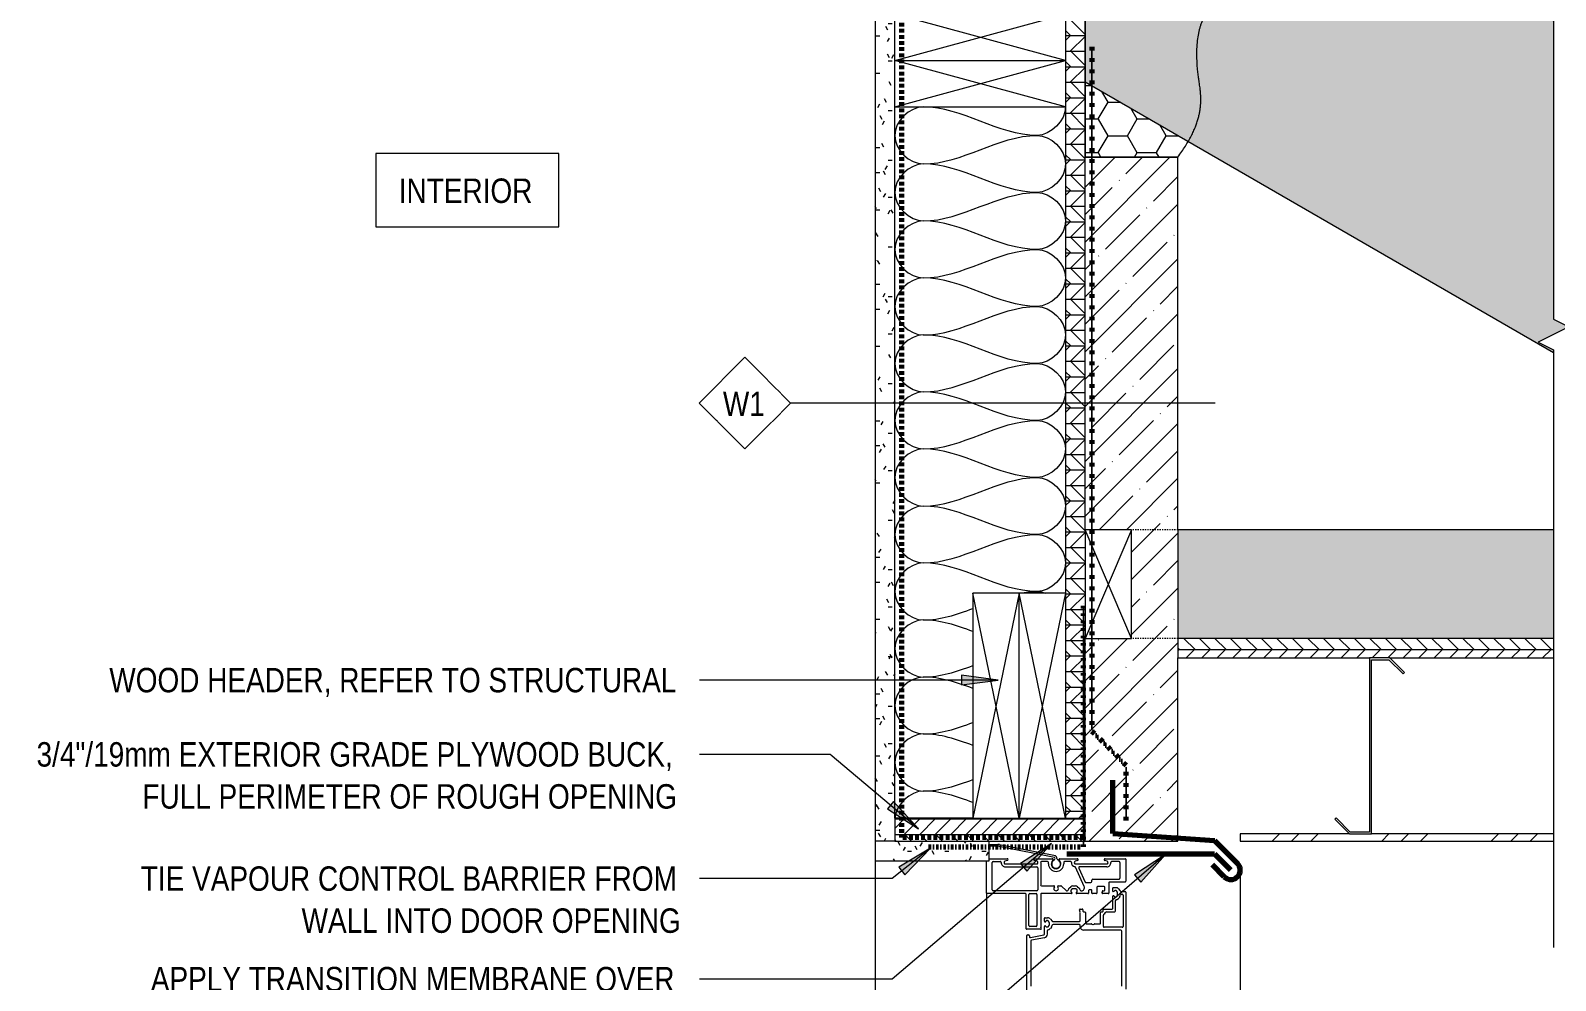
# Model space of a CAD drawing. Header units: millimetres. Extents: x 1380 to 25258, y -161 to 9352.
# Drawn here: x 8564 to 9813, y 1673 to 2451 of the extents above; entities that cross this region are included whole.
import ezdxf

# ---------------------------------------------------------------- set-up
doc = ezdxf.new("R2010")
doc.units = ezdxf.units.MM
for name, pattern in [('CMHC_Dash - Small', [2, 1, -1]), ('CMHC_Membrane001', [9, 3, -2, 0, -2, 0, -2]), ('CMHC_Membrane004', [6, 2, -2, 0, -2]), ('CMHC_Membrane006', [5, 3, -2])]:
    doc.linetypes.add(name, pattern=pattern)
for name, color, linetype, lineweight in [('A-ANNO-NOTE', 7, 'Continuous', 9), ('A-DETL-GENF', 7, 'Continuous', 18), ('G-ANNO-TEXT', 7, 'Continuous', 9)]:
    doc.layers.add(name, color=color, linetype=linetype, lineweight=lineweight)
doc.layers.add('A-DETL', color=9, linetype='Continuous', lineweight=18, true_color=0x808080)
doc.styles.add('Arial Narrow_1', font='ARIALN.TTF', dxfattribs={"height": 2})
doc.styles.add('Arial Narrow_2', font='ARIALN.TTF', dxfattribs={"height": 20})

# ---------------------------------------------------------------- blocks, each defined once
blk = doc.blocks.new('CMHC-07_Insulation_ Semi-Rigid-Section - 76mm-9386499-SECTION - TYP ENTRY')
at = {"layer": 'A-DETL-GENF', "true_color": 0x808080}
h = blk.add_hatch(dxfattribs=at)
h.set_pattern_fill('FP_18', color=8, style=0, pattern_type=2)
h.set_pattern_definition([(135, (2347.2, -2695.906), (-22.45064, -22.45064), []), (135, (2347.2, -2673.455), (-22.45064, -22.45064), [39.687, -7.937, 0.33528, -7.602])])
h.paths.add_polyline_path([(560, 0), (560, 76), (0, 76), (0, 0), (305, 0), (305, 38), (394, 38), (394, 0), (541, 0)])
at = {"layer": 'A-DETL-GENF'}
for p, q in [((305, 76), (0, 76)), ((0, 76), (0, 0)), ((560, 76), (410, 76)), ((560, 0), (560, 76))]:
    blk.add_line(p, q, dxfattribs=at)
blk = doc.blocks.new('CMHC-08_DoorBarrierFree-Section - CMHC-08_DoorBarrierFree-Section-9389305-SECTION - TYP ENTRY')
at = {"layer": 'A-DETL-GENF'}
for p, q in [((-76.1, 988.3), (-69, 988.3)), ((-67.7, 988.2), (-22, 979.1)), ((-78.5, 948.5), (-78.5, 974.9)), ((-68.5, 986.8), (-76.1, 986.8)), ((-76.1, 976.6), (-61.5, 976.6)), ((-22.7, 977.7), (-68.1, 986.7)), ((-61.3, 975.1), (-63.3, 974.5)), ((-37, 974.5), (-39.1, 975.1)), ((-38.8, 976.6), (-24.6, 976.6)), ((-18.2, 976.6), (-4, 976.6)), ((-3.7, 975.1), (-5.8, 974.5)), ((20.5, 974.5), (18.5, 975.1)), ((18.8, 976.6), (35.2, 976.6)), ((35.8, 976.1), (35.8, 958.1)), ((-73.8, 951.1), (-73.8, 973.5)), ((-73, 974.3), (-67.1, 974.3)), ((-62.9, 972.3), (-50.2, 972.3)), ((-62.9, 970), (-50.2, 970)), ((-50.2, 972.3), (-37.4, 972.3)), ((-50.2, 970), (-37.1, 970)), ((-36.3, 969.2), (-36.3, 951.1)), ((-34, 973.5), (-34, 965.7)), ((-34, 965.7), (-34, 955.1)), ((-28.4, 974.3), (-33.3, 974.3)), ((-27.7, 972.4), (-27.7, 973.5)), ((-15.1, 973.5), (-15.1, 972.4)), ((-9.5, 974.3), (-14.4, 974.3)), ((1.6, 953.9), (-5.5, 969.6)), ((-5.3, 972.3), (20.1, 972.3)), ((-2.7, 968.9), (2.5, 957.5)), ((7.4, 970), (-2, 970)), ((20.1, 970), (7.4, 970)), ((30.2, 974.3), (24.3, 974.3)), ((31, 960.6), (31, 973.5)), ((-37.1, 950.3), (-73, 950.3)), ((-33.3, 954.4), (-23.2, 954.4)), ((-19.6, 954.4), (-17.4, 954.4)), ((-16.9, 954.1), (-13.2, 950.5)), ((-12.7, 950.3), (-12.3, 950.3)), ((-10.5, 952.8), (-9.4, 953.7)), ((-9.2, 950.6), (-9.2, 949.7)), ((-7.9, 951.9), (-9, 951)), ((-7.6, 954.3), (-5.6, 954.3)), ((-5.6, 952), (-7.6, 952)), ((-4.2, 951), (-5.3, 951.9)), ((-4, 949.7), (-4, 950.6)), ((-3.9, 953.7), (-2.8, 952.8)), ((-1, 950.3), (-0.7, 950.3)), ((3.2, 957.1), (7.2, 957.1)), ((5.2, 950.6), (5.2, 948.5)), ((7.5, 951.1), (5.7, 951.1)), ((8, 957.8), (8, 959.1)), ((8, 948.5), (8, 950.6)), ((8.7, 959.8), (30.2, 959.8)), ((12.1, 953.3), (12.1, 948.5)), ((18.1, 953.8), (12.6, 953.8)), ((16.4, 949.8), (16.4, 948.5)), ((16.9, 950.3), (18.1, 950.3)), ((18.6, 950.8), (18.6, 953.3)), ((21.9, 957), (21.9, 948.5)), ((35.2, 957.5), (22.4, 957.5)), ((25, 950.1), (25, 952.4)), ((25.5, 952.9), (28.6, 952.9)), ((26.2, 950.1), (26.2, 949.9)), ((27.6, 950.5), (26.7, 950.5)), ((28.9, 949.2), (28, 950.3)), ((29, 952.7), (29.8, 951.8)), ((29.8, 951.8), (30.7, 950.7)), ((30.7, 950.7), (31.3, 949.9)), ((31.7, 949.7), (35.3, 949.7)), ((-46.5, 948), (-78, 948)), ((-46, 919.3), (-46, 947.5)), ((-43.7, 921.9), (-43.7, 947.3)), ((-42.9, 948), (-37.8, 948)), ((-37.1, 947.3), (-37.1, 921.9)), ((-34, 947.5), (-34, 920.4)), ((-8.8, 948), (-33.5, 948)), ((-8.9, 949.2), (-8.7, 949.1)), ((-4.6, 949.1), (-4.4, 949.2)), ((4.7, 948), (-4.5, 948)), ((11.6, 948), (8.5, 948)), ((16.4, 948.5), (16.4, 949.2)), ((21.4, 948), (16.9, 948)), ((25, 935.8), (25, 945.8)), ((26.2, 945.9), (26.2, 945.7)), ((26.7, 945.3), (27.6, 945.3)), ((27.3, 933.8), (27.3, 942.3)), ((28, 945.5), (28.9, 946.6)), ((29, 946.9), (29, 948.9)), ((30.7, 945.2), (29.8, 944.1)), ((29.8, 944.1), (30.7, 945.2)), ((32.1, 947.5), (32.7, 947.5)), ((33.5, 946.7), (33.5, 921.2)), ((35.8, 949.2), (35.8, 869.8)), ((-30.9, 925.4), (-30.9, 927.8)), ((-30.4, 928.3), (-28.3, 928.3)), ((-29.7, 925.5), (-29.7, 925.3)), ((-28.3, 925.9), (-29.2, 925.9)), ((-27, 924.6), (-27.9, 925.7)), ((-26, 927.2), (-24.5, 925.4)), ((-23.9, 925.1), (-2.3, 925.1)), ((-1.6, 932.7), (-2.1, 934.7)), ((-1.6, 935.3), (0.1, 935.3)), ((-1.6, 925.9), (-1.6, 932.5)), ((0.6, 934.8), (0.6, 933.6)), ((1.1, 933.1), (2.2, 933.1)), ((2.7, 932.6), (2.7, 923.8)), ((15.1, 923.8), (15.1, 932.6)), ((15.6, 933.1), (16.6, 933.1)), ((17.1, 933.6), (17.1, 934.8)), ((17.4, 921.2), (17.4, 930.4)), ((17.6, 935.3), (24.5, 935.3)), ((19.9, 933), (26.6, 933)), ((-34.2, 918.8), (-45.5, 918.8)), ((-45.4, 831.4), (-45.4, 913.7)), ((-44.9, 914.2), (-43.9, 914.2)), ((-43.2, 913.4), (-43.2, 912.8)), ((-37.8, 921.1), (-42.9, 921.1)), ((-42.3, 912.1), (-31.5, 914.2)), ((-31, 911.9), (-41.5, 909.9)), ((-30.9, 914.9), (-30.9, 921.1)), ((-29.7, 921.2), (-29.7, 921)), ((-29.2, 920.7), (-28.3, 920.7)), ((-28.6, 917.6), (-28.6, 914.9)), ((-27.9, 920.8), (-27, 922)), ((-26.9, 922.3), (-26.9, 924.2)), ((-25.2, 920.5), (-26.1, 919.4)), ((-2.3, 922.8), (-23.8, 922.8)), ((-1.6, 921), (-1.6, 922)), ((31.7, 918.2), (1.2, 918.2)), ((3.2, 923.3), (7.6, 923.3)), ((7.9, 923.1), (8.6, 922.6)), ((9.2, 922.6), (9.9, 923.1)), ((10.2, 923.3), (14.6, 923.3)), ((32.7, 920.5), (18.1, 920.5)), ((32.5, 872.3), (32.5, 917.4)), ((-42.1, 909.1), (-42.1, 872.3))]:
    blk.add_line(p, q, dxfattribs=at)
at = {"layer": 'A-DETL-GENF', "color": 8, "true_color": 0x808080}
blk.add_line((-78.5, 948), (-78.5, 600), dxfattribs=at)
at = {"layer": 'A-DETL-GENF'}
for centre, radius, start, end in [((-69.2, 980.8), 7.48, 78.4866, 88.3522), ((-68.5, 984.4), 2.39, 79.1714, 90.4222), ((-62.9, 973.4), 1.14, 110.5017, 270.1221), ((-61.5, 975.8), 0.788, 290.7476, 90.1238), ((-38.8, 975.8), 0.788, 89.8762, 249.2524), ((-37.4, 973.4), 1.14, 269.8779, 69.4983), ((-21.4, 972.4), 3.98, 132.8306, 47.1694), ((-21.4, 972.3), 3.59, 111.8725, 68.1432), ((-24.6, 975.8), 0.762, 312.8306, 90), ((-23.2, 976.8), 1.02, 0.0079, 63.0691), ((-23.4, 976.7), 1.27, 303.1581, 0.0079), ((-23.2, 976.8), 2.54, 0.0079, 63.0691), ((-19.4, 976.7), 1.27, 180.0079, 236.8577), ((-18.2, 975.8), 0.762, 90, 227.1694), ((-5.4, 973.4), 1.14, 110.5017, 270.1221), ((-4, 975.8), 0.788, 290.7476, 90.1238), ((18.8, 975.8), 0.788, 89.8762, 249.2524), ((20.1, 973.4), 1.14, 269.8779, 69.4983), ((35.2, 976.1), 0.508, 0, 90), ((-73, 973.5), 0.762, 90, 180), ((-67.1, 973.5), 0.762, 358.2573, 90), ((-62.9, 973.4), 3.43, 178.2573, 270.0705), ((-37.1, 969.2), 0.762, 0, 90), ((-33.3, 973.5), 0.762, 90, 180), ((-28.4, 973.5), 0.762, 0, 90), ((-21.4, 972.4), 6.26, 180, 360), ((-14.4, 973.5), 0.762, 90, 180), ((-9.5, 973.5), 0.762, 358.2573, 90), ((-5.4, 973.4), 3.43, 178.2573, 257.8036), ((-6.2, 969.3), 0.762, 24.4276, 77.8036), ((-2, 969.2), 0.762, 90, 204.4276), ((20.1, 973.4), 3.43, 269.9295, 1.7427), ((24.3, 973.5), 0.762, 90, 181.7427), ((30.2, 973.5), 0.762, 0, 90), ((-73, 951.1), 0.762, 180, 270), ((-37.1, 951.1), 0.762, 270, 0), ((-33.3, 955.1), 0.762, 180, 270), ((-21.4, 952.2), 1.9, 136.8264, 43.1736), ((-23.2, 953.9), 0.508, 316.8264, 90), ((-19.6, 953.9), 0.508, 90, 223.1736), ((-17.4, 953.6), 0.762, 45, 90), ((-12.7, 951.1), 0.762, 225, 270), ((-12.3, 951.1), 0.762, 270, 352.5268), ((-8.7, 950.6), 2.79, 129.3564, 172.5268), ((-7.6, 951.5), 2.79, 90, 129.3564), ((-8.7, 950.6), 0.508, 129.3564, 180), ((-8.7, 949.7), 0.508, 180, 254.7334), ((-7.6, 951.5), 0.508, 90, 129.3564), ((-5.6, 951.5), 2.79, 50.6436, 90), ((-5.6, 951.5), 0.508, 50.6436, 90), ((-4.5, 949.7), 0.508, 285.2666, 0), ((-4.5, 950.6), 0.508, 360, 50.6436), ((-4.5, 950.6), 2.79, 7.4732, 50.6436), ((-1, 951.1), 0.762, 187.4732, 270), ((-0.7, 952.8), 2.54, 270, 24.4276), ((3.2, 957.8), 0.762, 204.4276, 270), ((5.7, 950.6), 0.508, 90, 180), ((7.2, 957.8), 0.762, 270, 0), ((7.5, 950.6), 0.508, 360, 90), ((8.7, 959.1), 0.762, 90, 180), ((12.6, 953.3), 0.508, 90, 180), ((16.9, 949.8), 0.508, 90, 180), ((18.1, 953.3), 0.508, 0, 90), ((18.1, 950.8), 0.508, 270, 0), ((22.4, 957), 0.508, 90, 180), ((25.5, 952.4), 0.508, 90, 180), ((25.5, 950.1), 0.508, 180, 270), ((25.7, 950.1), 0.508, 270, 344.7338), ((26.7, 950), 0.508, 90, 164.7338), ((27.6, 950), 0.508, 39.3361, 90), ((28.6, 952.4), 0.508, 39.3361, 90), ((30.2, 960.6), 0.762, 270, 0), ((31.7, 950.3), 0.508, 219.3361, 270), ((35.2, 958.1), 0.508, 270, 0), ((35.3, 949.2), 0.508, 0.2612, 90), ((-78, 948.5), 0.508, 180, 270), ((-46.5, 947.5), 0.508, 0, 90), ((-42.9, 947.3), 0.762, 90, 180), ((-37.8, 947.3), 0.762, 0, 90), ((-33.5, 947.5), 0.508, 90, 180), ((-8.8, 948.5), 0.508, 270, 360), ((-8.8, 948.7), 0.508, 0, 74.7334), ((-4.5, 948.7), 0.508, 105.2666, 180), ((-4.5, 948.5), 0.508, 180, 270), ((4.7, 948.5), 0.508, 270, 0), ((8.5, 948.5), 0.508, 180, 270), ((11.6, 948.5), 0.508, 270, 0), ((16.9, 948.5), 0.508, 180, 270), ((21.4, 948.5), 0.508, 270, 0), ((25.5, 945.8), 0.508, 90, 180), ((25.7, 945.8), 0.508, 15.2662, 90), ((26.7, 945.8), 0.508, 195.2662, 270), ((28.1, 942.3), 0.762, 97.4642, 180), ((27.6, 945.8), 0.508, 270, 320.6639), ((27.6, 945.8), 2.79, 277.4642, 320.6639), ((28.5, 948.9), 0.508, 0, 39.3361), ((28.5, 946.9), 0.508, 320.6639, 0), ((28.5, 946.9), 2.79, 320.6639, 356.2154), ((32.1, 946.7), 0.762, 90, 176.2154), ((32.7, 946.7), 0.762, 0, 90), ((-30.4, 927.8), 0.508, 90, 180), ((-30.4, 925.4), 0.508, 180, 270), ((-30.2, 925.4), 0.508, 270, 344.7338), ((-29.2, 925.4), 0.508, 90, 164.7338), ((-28.3, 925.4), 2.91, 39.3361, 90), ((-28.3, 925.4), 0.508, 39.3361, 90), ((-27.4, 924.2), 0.508, 0, 39.3361), ((-23.9, 925.9), 0.762, 219.3361, 270), ((-2.3, 925.9), 0.762, 270, 0), ((-1.6, 934.8), 0.508, 90, 193.6429), ((-2.3, 932.5), 0.762, 360, 13.6429), ((0.1, 934.8), 0.508, 0, 90), ((1.1, 933.6), 0.508, 180, 270), ((2.2, 932.6), 0.508, 0, 90), ((15.6, 932.6), 0.508, 90, 180), ((16.6, 933.6), 0.508, 270, 0), ((17.6, 934.8), 0.508, 90, 180), ((18.1, 930.4), 0.762, 115.0552, 180), ((16.6, 933.6), 2.79, 295.0552, 337.7768), ((19.9, 932.3), 0.762, 90, 157.7768), ((24.5, 935.8), 0.508, 270, 0), ((26.6, 933.8), 0.762, 270, 0), ((-45.5, 919.3), 0.508, 180, 270), ((-44.9, 913.7), 0.508, 90, 180), ((-43.9, 913.4), 0.762, 0, 90), ((-42.9, 921.9), 0.762, 180, 270), ((-42.4, 912.8), 0.762, 180, 280.9782), ((-37.8, 921.9), 0.762, 270, 0), ((-34.2, 919.6), 0.787, 270, 78.8401), ((-31.6, 914.9), 0.762, 280.9782, 0), ((-31.6, 914.9), 3.05, 280.9782, 0.132), ((-30.4, 921.1), 0.508, 90, 180.4867), ((-30.2, 921.1), 0.508, 15.2662, 90), ((-29.2, 921.2), 0.508, 195.2662, 270), ((-27.8, 917.6), 0.762, 97.4644, 180), ((-28.3, 921.2), 0.508, 270, 320.6639), ((-28.3, 921.2), 2.79, 277.4644, 320.6639), ((-27.4, 922.3), 0.508, 320.6639, 0), ((-27.4, 922.3), 2.79, 320.6639, 356.2154), ((-23.8, 922), 0.762, 90, 176.2154), ((-2.3, 922), 0.762, 360, 90), ((1.2, 921), 2.79, 180, 270), ((3.2, 923.8), 0.508, 180, 270), ((7.6, 922.8), 0.508, 49.9989, 90), ((8.9, 923), 0.508, 229.9989, 310.0011), ((10.2, 922.8), 0.508, 90, 130.0011), ((14.6, 923.8), 0.508, 270, 0), ((18.1, 921.2), 0.762, 180, 270), ((31.7, 917.4), 0.762, 0, 90), ((32.7, 921.2), 0.762, 270, 0), ((-41.4, 909.1), 0.762, 100.9782, 180)]:
    blk.add_arc(centre, radius, start, end, dxfattribs=at)
blk = doc.blocks.new('CMHC-06_Wood Stud-Section - 38x140mm-V6-SECTION - TYP ENTRY')
at = {"layer": 'A-DETL-GENF'}
for p, q in [((38, 140), (0, 0)), ((38, 0), (0, 140)), ((38, 0), (38, 140))]:
    blk.add_line(p, q, dxfattribs=at)
blk = doc.blocks.new('CMHC-06_Wood Stud-Section - 38x140mm-V7-SECTION - TYP ENTRY')
at = {"layer": 'A-DETL-GENF'}
for p, q in [((38, 140), (0, 0)), ((38, 0), (0, 140)), ((38, 0), (38, 140)), ((0, 102), (0, 0))]:
    blk.add_line(p, q, dxfattribs=at)
blk = doc.blocks.new('CMHC-09_Gypsum Wallboard-Section - 16mm-9388645-SECTION - TYP ENTRY')
at = {"layer": 'A-DETL-GENF', "true_color": 0x808080}
h = blk.add_hatch(dxfattribs=at)
h.set_pattern_fill('FP_26', color=8, style=0, pattern_type=2)
h.set_pattern_definition([(270, (-1780.199, 2539.906), (10.16, -40.64), [3.353, -27.127, 3.353, -27.127, -162.56]), (270, (-1780.199, 2539.906), (10.16, -40.64), [-60.96, 3.353, -57.607, 3.353, -27.127, -71.12]), (270, (-1780.199, 2539.906), (10.16, -40.64), [-152.4, 3.353, -16.967, 3.353, -47.447]), (30, (-1775.119, 2524.666), (30.115272, 29.118818), [3.353, -27.127, 3.353, -27.127, -162.56]), (30, (-1775.119, 2524.666), (30.115272, 29.118818), [-60.96, 3.353, -57.607, 3.353, -27.127, -71.12]), (30, (-1775.119, 2524.666), (30.115272, 29.118818), [-152.4, 3.353, -16.967, 3.353, -47.447]), (150, (-1754.799, 2519.586), (-40.275272, 11.521182), [3.353, -27.127, 3.353, -27.127, -162.56]), (150, (-1754.799, 2519.586), (-40.275272, 11.521182), [-60.96, 3.353, -57.607, 3.353, -27.127, -71.12]), (150, (-1754.799, 2519.586), (-40.275272, 11.521182), [-152.4, 3.353, -16.967, 3.353, -47.447])])
h.paths.add_polyline_path([(7, 0), (718.8, 0), (704.9, 8), (709.5, 16), (7, 16)])
at = {"layer": 'A-DETL-GENF'}
for p, q in [((709.5, 16), (7, 16)), ((26, 0), (718.8, 0))]:
    blk.add_line(p, q, dxfattribs=at)
blk = doc.blocks.new('CMHC-09_Gypsum Wallboard-Section - 16mm-8229243-SECTION - TYP ENTRY')
at = {"layer": 'A-DETL-GENF', "true_color": 0x808080}
h = blk.add_hatch(dxfattribs=at)
h.set_pattern_fill('FP_27', color=8, style=0, pattern_type=2)
h.set_pattern_definition([(0, (-2523.906, -1787.199), (40.64, 10.16), [3.353, -27.127, 3.353, -27.127, -162.56]), (0, (-2523.906, -1787.199), (40.64, 10.16), [-60.96, 3.353, -57.607, 3.353, -27.127, -71.12]), (0, (-2523.906, -1787.199), (40.64, 10.16), [-152.4, 3.353, -16.967, 3.353, -47.447]), (120, (-2508.666, -1782.119), (-29.118818, 30.115272), [3.353, -27.127, 3.353, -27.127, -162.56]), (120, (-2508.666, -1782.119), (-29.118818, 30.115272), [-60.96, 3.353, -57.607, 3.353, -27.127, -71.12]), (120, (-2508.666, -1782.119), (-29.118818, 30.115272), [-152.4, 3.353, -16.967, 3.353, -47.447]), (240, (-2503.586, -1761.799), (-11.521182, -40.275272), [3.353, -27.127, 3.353, -27.127, -162.56]), (240, (-2503.586, -1761.799), (-11.521182, -40.275272), [-60.96, 3.353, -57.607, 3.353, -27.127, -71.12]), (240, (-2503.586, -1761.799), (-11.521182, -40.275272), [-152.4, 3.353, -16.967, 3.353, -47.447])])
h.paths.add_polyline_path([(93.5, -16), (93.5, 0), (0, 0), (0, -16), (16, -16)])
at = {"layer": 'A-DETL-GENF'}
for p, q in [((16, 0), (0, 0)), ((0, 0), (0, -16)), ((93.5, -16), (93.5, 0)), ((0, -16), (93.5, -16))]:
    blk.add_line(p, q, dxfattribs=at)
blk = doc.blocks.new('CMHC-06_Plywood-Section - 19mm-8211935-SECTION - TYP ENTRY')
at = {"layer": 'A-DETL-GENF', "true_color": 0x808080}
h = blk.add_hatch(dxfattribs=at)
h.set_pattern_fill('FP_28', color=8, style=0, pattern_type=2)
h.set_pattern_definition([(0, (-2539.906, -1787.199), (0, 12.695), []), (315, (-2539.906, -1787.199), (12.695395, 0), [17.953, -17.953]), (45, (-2539.906, -1787.199), (12.695395, 0), [17.953, -17.953])])
h.paths.add_polyline_path([(102, 0), (156, 0), (156, 19), (0, 19), (0, 0), (77.5, 0)])
at = {"layer": 'A-DETL-GENF'}
for p, q in [((64, 19), (0, 19)), ((0, 19), (0, 0)), ((156, 0), (156, 19)), ((0, 0), (156, 0))]:
    blk.add_line(p, q, dxfattribs=at)
blk = doc.blocks.new('CMHC-06_Wood Stud-Section - 38x184mm-6584509-SECTION - TYP ENTRY')
at = {"layer": 'A-DETL-GENF'}
for p, q in [((38, 184), (0, 184)), ((38, 184), (0, 0)), ((38, 0), (0, 184)), ((0, 0), (38, 0))]:
    blk.add_line(p, q, dxfattribs=at)
blk = doc.blocks.new('CMHC-06_Wood Stud-Section - 38x184mm-V8-SECTION - TYP ENTRY')
at = {"layer": 'A-DETL-GENF'}
for p, q in [((38, 184), (0, 184)), ((0, 184), (0, 0)), ((38, 184), (0, 0)), ((38, 0), (0, 184)), ((38, 0), (38, 184)), ((0, 0), (38, 0))]:
    blk.add_line(p, q, dxfattribs=at)
blk = doc.blocks.new('CMHC-06_Plywood-Section - 16mm-9400711-SECTION - TYP ENTRY')
at = {"layer": 'A-DETL-GENF', "true_color": 0x808080}
h = blk.add_hatch(dxfattribs=at)
h.set_pattern_fill('FP_30', color=8, style=0, pattern_type=2)
h.set_pattern_definition([(210, (1967.196, 3685.112), (6.3475, -10.994193), []), (165, (1967.196, 3685.112), (-10.994535, -6.347698), [17.953, -17.953]), (255, (1967.196, 3685.112), (-10.994535, -6.347698), [17.953, -17.953])])
h.paths.add_polyline_path([(9.2, 16), (13.9, 8), (0, 0), (403.9, 0), (394.7, 16), (27.7, 16)])
h.paths.add_polyline_path([(529.6, 16), (538.9, 0), (981.8, 0), (981.8, 8.7), (978.1, 6.5), (972.6, 16), (619.1, 16)])
at = {"layer": 'A-DETL-GENF'}
for p, q in [((394.7, 16), (9.2, 16)), ((972.6, 16), (529.6, 16)), ((0, 0), (403.9, 0)), ((538.9, 0), (981.8, 0))]:
    blk.add_line(p, q, dxfattribs=at)
blk = doc.blocks.new('CMHC-06_Plywood-Section - 16mm-9401323-SECTION - TYP ENTRY')
at = {"layer": 'A-DETL-GENF', "true_color": 0x808080}
h = blk.add_hatch(dxfattribs=at)
h.set_pattern_fill('FP_37', color=8, style=0, pattern_type=2)
h.set_pattern_definition([(180, (3546.198, 1953.199), (2e-15, -12.695), []), (135, (3546.198, 1953.199), (-12.695395, 9e-16), [17.953, -17.953]), (225, (3546.198, 1953.199), (-12.695395, -9e-16), [17.953, -17.953])])
h.paths.add_polyline_path([(16, 16), (0, 16), (0, 0), (349.8, 0), (349.8, 16), (43.4, 16)])
h.paths.add_polyline_path([(588.9, 16), (466.7, 16), (466.7, 0), (774.3, 0), (774.3, 16), (600.9, 16)])
at = {"layer": 'A-DETL-GENF'}
for p, q in [((160.9, 16), (0, 16)), ((0, 16), (0, 0)), ((349.8, 16), (177.4, 16)), ((600.9, 16), (466.7, 16)), ((774.3, 16), (617.4, 16)), ((774.3, 0), (774.3, 16)), ((0, 0), (148, 0)), ((186, 0), (349.8, 0)), ((466.7, 0), (774.3, 0))]:
    blk.add_line(p, q, dxfattribs=at)
blk = doc.blocks.new('CMHC-06_Plywood-Section - 16mm-9400759-SECTION - TYP ENTRY')
at = {"layer": 'A-DETL-GENF', "true_color": 0x808080}
h = blk.add_hatch(dxfattribs=at)
h.set_pattern_fill('FP_40', color=8, style=0, pattern_type=2)
h.set_pattern_definition([(270, (-1806.199, 2695.906), (12.695, 8e-16), []), (225, (-1806.199, 2695.906), (9e-16, -12.695395), [17.953, -17.953]), (315, (-1806.199, 2695.906), (0, -12.695395), [17.953, -17.953])])
h.paths.add_polyline_path([(0, 16), (0, 0), (885, 0), (885, 16), (20.7, 16)])
at = {"layer": 'A-DETL-GENF'}
for p, q in [((885, 16), (0, 16)), ((0, 16), (0, 0)), ((0, 0), (147, 0)), ((236, 0), (885, 0))]:
    blk.add_line(p, q, dxfattribs=at)
blk = doc.blocks.new('CMHC-05_Metal Z-Girt-Section - 144mm-9387504-SECTION - TYP ENTRY')
at = {"layer": 'A-DETL-GENF'}
for p, q in [((45, 144), (27, 144)), ((27, 144), (27, 1.5)), ((28.5, 142.5), (44.4, 142.5)), ((28.5, 0), (28.5, 142.5)), ((44.4, 142.5), (55.9, 130.9)), ((57, 132), (45, 144)), ((55.9, 130.9), (57, 132)), ((1.1, 13.1), (0, 12)), ((12.6, 1.5), (1.1, 13.1)), ((0, 12), (12, 0)), ((12, 0), (28.5, 0)), ((27, 1.5), (12.6, 1.5))]:
    blk.add_line(p, q, dxfattribs=at)
blk = doc.blocks.new('CMHC-06_Wood Stud-Section - 38x89mm-V12-SECTION - TYP ENTRY')
at = {"layer": 'A-DETL-GENF'}
for p, q in [((38, 89), (0, 89)), ((0, 89), (0, 0)), ((38, 89), (0, 0)), ((38, 0), (0, 89)), ((38, 0), (38, 89)), ((0, 0), (38, 0))]:
    blk.add_line(p, q, dxfattribs=at)
blk = doc.blocks.new('CMHC-01_Break Line - Typical-V15-SECTION - TYP ENTRY')
at = {"layer": 'A-DETL-GENF'}
for p, q in [((-12.5, 0), (-6.2, 12.5)), ((-6.2, 12.5), (6.3, -12.5)), ((-501.9, 0), (-12.5, 0)), ((6.3, -12.5), (12.5, 0)), ((12.5, 0), (501.9, 0))]:
    blk.add_line(p, q, dxfattribs=at)
blk = doc.blocks.new('CMHC_Note - Location Label - Interior-5292432-SECTION - TYP ENTRY')
at = {"layer": 'A-ANNO-NOTE'}
for p, q in [((7.5, 3), (-7.5, 3)), ((-7.5, 3), (-7.5, -3)), ((-7.5, -3), (7.5, -3))]:
    blk.add_line(p, q, dxfattribs=at)
at = {"layer": 'A-ANNO-NOTE', "insert": (-5.62, 0.95), "char_height": 2, "width": 13.4683, "attachment_point": 1, "style": 'Arial Narrow_1', "bg_fill": 3, "box_fill_scale": 1.25, "bg_fill_color": 256, "bg_fill_true_color": 13158600, "bg_fill_transparency": 0}
blk.add_mtext('INTERIOR', dxfattribs=at)
at = {"layer": 'A-ANNO-NOTE'}
blk.add_line((7.5, -3), (7.5, 3), dxfattribs=at)
blk = doc.blocks.new('CMHC_Tag - Assembly _Drafting_ - Wall Tag-8645243-SECTION - TYP ENTRY')
at = {"layer": 'A-ANNO-NOTE'}
for p, q in [((0, 3.75), (-3.75, 0)), ((3.75, 0), (0, 3.75)), ((0, -3.75), (3.75, 0)), ((-3.75, 0), (0, -3.75))]:
    blk.add_line(p, q, dxfattribs=at)

msp = doc.modelspace()

# ---------------------------------------------------------------- hatches: boundary and pattern name
at = {"layer": 'A-DETL-GENF', "true_color": 0x808080}
h = msp.add_hatch(dxfattribs=at)
h.set_pattern_fill('FP_42', color=8, style=0, pattern_type=2)
h.set_pattern_definition([(0, (6731.639, 0), (23.813, 13.748), [15.875, -31.75]), (120, (6731.639, 0), (-23.812617, 13.748663), [15.875, -31.75]), (60, (6731.639, 0), (0.000383, 27.496663), [0, -31.75, 15.875, 0])])
h.paths.add_polyline_path([(9427.5, 2347.2), (9503.5, 2347.2), (9511.8, 2360.3), (9427.5, 2408.9), (9427.5, 2364.4)])
at = {"layer": 'A-DETL-GENF', "true_color": 0xffffff}
h = msp.add_hatch(color=7, dxfattribs=at)
h.paths.add_polyline_path([(9503.5, 1953.2), (9811.2, 1953.2), (9811.2, 2042.2), (9503.5, 2042.2)])
h.paths.add_polyline_path([(9928, 1953.2), (10091.8, 1953.2), (10091.8, 2042.2), (9928, 2042.2), (9928, 2003.4)])
at = {"layer": 'A-DETL-GENF', "true_color": 0x808080}
h = msp.add_hatch(dxfattribs=at)
h.set_pattern_fill('FP_38', color=8, style=0, pattern_type=2)
h.set_pattern_definition([(45, (6731.64, 0), (-44.9013, 44.9013), []), (45, (6747.514, 0), (0, 89.8026), []), (45, (6715.764, 0), (0, 89.8026), [])])
h.paths.add_polyline_path([(10277.8, 1787.2), (10368.1, 1787.2), (10368.1, 1793.2), (9928, 1793.2), (9928, 1787.2), (10234.4, 1787.2)])
h.paths.add_polyline_path([(9554.5, 1787.2), (9811.2, 1787.2), (9811.2, 1793.2), (9554.5, 1793.2)])
at = {"layer": 'G-ANNO-TEXT'}
for points in [[(9356.3, 1919.1), (9326.3, 1923), (9326.3, 1915.1)], [(9291, 1797.3), (9270.6, 1819.7), (9265.5, 1813.6)], [(9300.8, 1781.6), (9274.9, 1766), (9279.8, 1759.8)], [(9400, 1785.3), (9374.6, 1768.9), (9379.7, 1762.8)], [(9493.2, 1776.2), (9467.9, 1759.6), (9473, 1753.6)]]:
    msp.add_hatch(color=256, dxfattribs=at).paths.add_polyline_path(points)

# ---------------------------------------------------------------- linework, layer by layer
at = {"layer": 'A-ANNO-NOTE'}
msp.add_line((9534, 2145.9), (9186.3, 2145.9), dxfattribs=at)
at = {"layer": 'A-DETL', "color": 7}
for p, q in [((9427.5, 2680.2), (9427.5, 2347.2)), ((9427.5, 2408.9), (9811.2, 2187.4)), ((9427.5, 2347.2), (9503.5, 2347.2)), ((9503.5, 2042.2), (9503.5, 1953.2)), ((9811.2, 2042.2), (9503.5, 2042.2)), ((9644, 1793.2), (9554.5, 1793.2)), ((9554.5, 1793.2), (9554.5, 1787.2)), ((9554.5, 1787.2), (9811.2, 1787.2)), ((9811.2, 1793.2), (9662, 1793.2))]:
    msp.add_line(p, q, dxfattribs=at)
at = {"layer": 'A-DETL', "color": 96, "linetype": 'CMHC_Membrane006', "lineweight": 70, "true_color": 0x008000}
for p in [(9277, 2502.1), (9426.3, 1790.3)]:
    msp.add_line(p, (9277, 1790.3), dxfattribs=at)
at = {"layer": 'A-DETL', "color": 190, "linetype": 'CMHC_Membrane001', "lineweight": 70, "true_color": 0x8000ff}
for p, q in [((9433, 2437.4), (9433, 1877.4)), ((9433, 1877.4), (9461, 1849.4)), ((9461, 1804.2), (9461, 1849.4))]:
    msp.add_line(p, q, dxfattribs=at)
at = {"layer": 'A-DETL', "color": 7, "linetype": 'CMHC_Dash - Small'}
for p, q in [((9503.5, 2042.2), (9465.5, 2042.2)), ((9503.5, 1953.2), (9465.5, 1953.2))]:
    msp.add_line(p, q, dxfattribs=at)
at = {"layer": 'A-DETL', "color": 30, "linetype": 'CMHC_Membrane004', "lineweight": 70, "true_color": 0xff8000}
for p, q in [((9426.3, 1782.6), (9426.3, 1982.6)), ((9299.3, 1782.6), (9426.3, 1782.6))]:
    msp.add_line(p, q, dxfattribs=at)
at = {"layer": 'A-DETL', "color": 7, "lineweight": 70}
for p, q in [((9450.3, 1793.5), (9450.3, 1837.2)), ((9450.3, 1793.5), (9533.4, 1787.8)), ((9533.4, 1787.8), (9552.3, 1768.9)), ((9412.6, 1777), (9533.4, 1777)), ((9533.4, 1777), (9546.6, 1763.8)), ((9541.5, 1758.1), (9531.7, 1767.8))]:
    msp.add_line(p, q, dxfattribs=at)
at = {"layer": 'A-DETL'}
for p, q in [((9255.5, 1771.2), (9255.5, 1396.3)), ((9554.5, 1763.5), (9554.5, 1396.3))]:
    msp.add_line(p, q, dxfattribs=at)
at = {"layer": 'A-DETL', "color": 7, "lineweight": 70}
msp.add_arc((9546.9, 1763.5), 7.65, 225, 45, dxfattribs=at)
at = {"layer": 'A-DETL', "color": 7}
msp.add_open_spline([(9503.5, 2347.2), (9505.8, 2350.3), (9509.8, 2356.3), (9513.8, 2363.1), (9516.3, 2368.3), (9517.8, 2371.9), (9518.9, 2374.8), (9519.6, 2377.1), (9520.3, 2379.3), (9521, 2382), (9521.5, 2385.1), (9521.9, 2387.6), (9522, 2389.5), (9522.2, 2390.9), (9522.3, 2392.3), (9522.3, 2394.1), (9522.2, 2396.3), (9522.1, 2398.5), (9522, 2400.2), (9521.9, 2401.2), (9521.8, 2402), (9521.7, 2402.8), (9521.6, 2404.3), (9521.3, 2406.2), (9521, 2408.2), (9520.8, 2409.7), (9520.6, 2410.8), (9520.5, 2412), (9520.3, 2413.5), (9519.9, 2416.1), (9519.4, 2421.2), (9519, 2428.1), (9519, 2435.8), (9519.5, 2442.7), (9520.3, 2447.7), (9521.1, 2451.2), (9521.7, 2453.3), (9522.2, 2455), (9522.6, 2456.2), (9523.1, 2457.5), (9523.5, 2458.7), (9524, 2460), (9524.5, 2461.2), (9525, 2462.5), (9525.6, 2463.9), (9526.1, 2465.3), (9526.7, 2466.7), (9527.3, 2468.2), (9528.1, 2470.3), (9529.2, 2473), (9531, 2477.9), (9533.4, 2485.1), (9536.5, 2495.8), (9539.7, 2508.9), (9542.7, 2523.9), (9545, 2540.5), (9546.3, 2558.3), (9546.2, 2576.9), (9544.5, 2596.1), (9541.8, 2608.8), (9540.1, 2615.2)], degree=3, knots=[0, 0, 0, 0, 0.020833, 0.041667, 0.052083, 0.0625, 0.072917, 0.078125, 0.083333, 0.09375, 0.104167, 0.114583, 0.119792, 0.125, 0.130208, 0.135417, 0.145833, 0.15625, 0.161458, 0.166667, 0.169271, 0.171875, 0.177083, 0.1875, 0.197917, 0.203125, 0.208333, 0.213542, 0.21875, 0.229167, 0.25, 0.291667, 0.333333, 0.375, 0.416667, 0.4375, 0.458333, 0.46875, 0.479167, 0.489583, 0.5, 0.510417, 0.520833, 0.53125, 0.541667, 0.552083, 0.5625, 0.572917, 0.583333, 0.604167, 0.625, 0.666667, 0.708333, 0.75, 0.791667, 0.833333, 0.875, 0.916667, 0.958333, 1, 1, 1, 1], dxfattribs=at)
at = {"layer": 'A-DETL'}
for points in [[(9294.9, 2388.3), (9283.9, 2388.3), (9259.2, 2365), (9283.9, 2341.6), (9294.9, 2341.6)], [(9388.2, 2365), (9356.1, 2365), (9326.9, 2388.3), (9294.9, 2388.3)], [(9411.5, 2388.3), (9411.5, 2377.3), (9399.2, 2365), (9388.2, 2365)], [(9294.9, 2341.6), (9326.9, 2341.6), (9356.1, 2365), (9388.2, 2365)], [(9388.2, 2365), (9399.2, 2365), (9423.9, 2341.6), (9399.2, 2318.3), (9388.2, 2318.3)], [(9294.9, 2341.6), (9283.9, 2341.6), (9259.2, 2318.3), (9283.9, 2295), (9294.9, 2295)], [(9388.2, 2318.3), (9356.1, 2318.3), (9326.9, 2341.6), (9294.9, 2341.6)], [(9294.9, 2295), (9326.9, 2295), (9356.1, 2318.3), (9388.2, 2318.3)], [(9388.2, 2318.3), (9399.2, 2318.3), (9423.9, 2295), (9399.2, 2271.6), (9388.2, 2271.6)], [(9294.9, 2295), (9283.9, 2295), (9259.2, 2271.6), (9283.9, 2248.3), (9294.9, 2248.3)], [(9388.2, 2271.6), (9356.1, 2271.6), (9326.9, 2295), (9294.9, 2295)], [(9294.9, 2248.3), (9326.9, 2248.3), (9356.1, 2271.6), (9388.2, 2271.6)], [(9388.2, 2271.6), (9399.2, 2271.6), (9423.9, 2248.3), (9399.2, 2225), (9388.2, 2225)], [(9294.9, 2248.3), (9283.9, 2248.3), (9259.2, 2225), (9283.9, 2201.6), (9294.9, 2201.6)], [(9388.2, 2225), (9356.1, 2225), (9326.9, 2248.3), (9294.9, 2248.3)], [(9294.9, 2201.6), (9326.9, 2201.6), (9356.1, 2225), (9388.2, 2225)], [(9388.2, 2225), (9399.2, 2225), (9423.9, 2201.6), (9399.2, 2178.3), (9388.2, 2178.3)], [(9294.9, 2201.6), (9283.9, 2201.6), (9259.2, 2178.3), (9283.9, 2155), (9294.9, 2155)], [(9388.2, 2178.3), (9356.1, 2178.3), (9326.9, 2201.6), (9294.9, 2201.6)], [(9294.9, 2155), (9326.9, 2155), (9356.1, 2178.3), (9388.2, 2178.3)], [(9388.2, 2178.3), (9399.2, 2178.3), (9423.9, 2155), (9399.2, 2131.6), (9388.2, 2131.6)], [(9294.9, 2155), (9283.9, 2155), (9259.2, 2131.6), (9283.9, 2108.3), (9294.9, 2108.3)], [(9388.2, 2131.6), (9356.1, 2131.6), (9326.9, 2155), (9294.9, 2155)], [(9294.9, 2108.3), (9326.9, 2108.3), (9356.1, 2131.6), (9388.2, 2131.6)], [(9388.2, 2131.6), (9399.2, 2131.6), (9423.9, 2108.3), (9399.2, 2085), (9388.2, 2085)], [(9294.9, 2108.3), (9283.9, 2108.3), (9259.2, 2085), (9283.9, 2061.6), (9294.9, 2061.6)], [(9388.2, 2085), (9356.1, 2085), (9326.9, 2108.3), (9294.9, 2108.3)], [(9294.9, 2061.6), (9326.9, 2061.6), (9356.1, 2085), (9388.2, 2085)], [(9388.2, 2085), (9399.2, 2085), (9423.9, 2061.6), (9399.2, 2038.3), (9388.2, 2038.3)], [(9294.9, 2061.6), (9283.9, 2061.6), (9259.2, 2038.3), (9283.9, 2015), (9294.9, 2015)], [(9388.2, 2038.3), (9356.1, 2038.3), (9326.9, 2061.6), (9294.9, 2061.6)], [(9294.9, 2015), (9326.9, 2015), (9356.1, 2038.3), (9388.2, 2038.3)], [(9388.2, 2038.3), (9399.2, 2038.3), (9423.9, 2015), (9399.2, 1991.6), (9388.2, 1991.6)], [(9294.9, 2015), (9283.9, 2015), (9259.2, 1991.6), (9283.9, 1968.3), (9294.9, 1968.3)], [(9388.2, 1991.6), (9356.1, 1991.6), (9326.9, 2015), (9294.9, 2015)], [(9374, 1990.2), (9378.7, 1991.1), (9383.4, 1991.6), (9388.2, 1991.6)], [(9388.2, 1991.6), (9390.4, 1991.6), (9392.7, 1991.2), (9394.9, 1990.3)], [(9294.9, 1968.3), (9308.8, 1968.3), (9322.2, 1972.7), (9335.5, 1977.7)], [(9294.9, 1968.3), (9283.9, 1968.3), (9259.2, 1945), (9283.9, 1921.6), (9294.9, 1921.6)], [(9335.5, 1958.9), (9322.2, 1963.9), (9308.8, 1968.3), (9294.9, 1968.3)], [(9294.9, 1921.6), (9308.8, 1921.6), (9322.2, 1926.1), (9335.5, 1931)], [(9294.9, 1921.6), (9283.9, 1921.6), (9259.2, 1898.3), (9283.9, 1875), (9294.9, 1875)], [(9335.5, 1912.3), (9322.2, 1917.2), (9308.8, 1921.6), (9294.9, 1921.6)], [(9294.9, 1875), (9283.9, 1875), (9259.2, 1851.6), (9283.9, 1828.3), (9294.9, 1828.3)], [(9294.9, 1875), (9308.8, 1875), (9322.2, 1879.4), (9335.5, 1884.4)], [(9335.5, 1865.6), (9322.2, 1870.6), (9308.8, 1875), (9294.9, 1875)], [(9294.9, 1828.3), (9308.8, 1828.3), (9322.2, 1832.7), (9335.5, 1837.7)], [(9294.9, 1828.3), (9284.3, 1828.3), (9272.4, 1816.9), (9271.6, 1806.2)], [(9335.5, 1818.9), (9322.2, 1823.9), (9308.8, 1828.3), (9294.9, 1828.3)]]:
    msp.add_open_spline(points, degree=3, dxfattribs=at)
at = {"layer": 'G-ANNO-TEXT'}
for p, q in [((9356.3, 1919.1), (9326.3, 1923)), ((9326.3, 1923), (9326.3, 1915.1)), ((9326.3, 1915.1), (9356.3, 1919.1)), ((9270.6, 1819.7), (9265.5, 1813.6)), ((9265.5, 1813.6), (9291, 1797.3)), ((9291, 1797.3), (9270.6, 1819.7)), ((9493.2, 1776.2), (9236.1, 1555.3)), ((9400, 1785.3), (9269.4, 1674.3)), ((9300.8, 1781.6), (9269.4, 1756.6)), ((9300.8, 1781.6), (9274.9, 1766)), ((9279.8, 1759.8), (9300.8, 1781.6)), ((9400, 1785.3), (9374.6, 1768.9)), ((9379.7, 1762.8), (9400, 1785.3)), ((9493.2, 1776.2), (9467.9, 1759.6)), ((9473, 1753.6), (9493.2, 1776.2)), ((9274.9, 1766), (9279.8, 1759.8)), ((9374.6, 1768.9), (9379.7, 1762.8)), ((9467.9, 1759.6), (9473, 1753.6))]:
    msp.add_line(p, q, dxfattribs=at)

# ---------------------------------------------------------------- block references
at = {"layer": 'A-DETL-GENF'}
for name, p, rotation in [('CMHC-06_Plywood-Section - 16mm-9400711-SECTION - TYP ENTRY', (10277.8, 2207.8), 149.9999999999998), ('CMHC-01_Break Line - Typical-V15-SECTION - TYP ENTRY', (9811.2, 2202), 269.9999999999995), ('CMHC-06_Plywood-Section - 16mm-9400759-SECTION - TYP ENTRY', (9427.5, 1806.2), 89.99999999999991), ('CMHC-09_Gypsum Wallboard-Section - 16mm-9388645-SECTION - TYP ENTRY', (9271.5, 1780.2), 89.99999999999991), ('CMHC-06_Wood Stud-Section - 38x140mm-V7-SECTION - TYP ENTRY', (9271.5, 2464.3), 269.9999999999997), ('CMHC-06_Wood Stud-Section - 38x140mm-V6-SECTION - TYP ENTRY', (9271.5, 2426.3), 269.9999999999997), ('CMHC-07_Insulation_ Semi-Rigid-Section - 76mm-9386499-SECTION - TYP ENTRY', (9427.5, 2347.2), 269.9999999999999), ('CMHC-06_Plywood-Section - 16mm-9401323-SECTION - TYP ENTRY', (10277.8, 1953.2), 180), ('CMHC-05_Metal Z-Girt-Section - 144mm-9387504-SECTION - TYP ENTRY', (9689, 1937.2), 180)]:
    msp.add_blockref(name, p, dxfattribs=dict(at, rotation=rotation))
for name, p in [('CMHC-06_Wood Stud-Section - 38x89mm-V12-SECTION - TYP ENTRY', (9427.5, 1953.2)), ('CMHC-06_Wood Stud-Section - 38x184mm-V8-SECTION - TYP ENTRY', (9335.5, 1806.2)), ('CMHC-06_Wood Stud-Section - 38x184mm-6584509-SECTION - TYP ENTRY', (9373.5, 1806.2)), ('CMHC-06_Plywood-Section - 19mm-8211935-SECTION - TYP ENTRY', (9271.5, 1787.2)), ('CMHC-09_Gypsum Wallboard-Section - 16mm-8229243-SECTION - TYP ENTRY', (9255.5, 1787.2)), ('CMHC-08_DoorBarrierFree-Section - CMHC-08_DoorBarrierFree-Section-9389305-SECTION - TYP ENTRY', (9425.1, 796.3))]:
    msp.add_blockref(name, p, dxfattribs=at)

# ---------------------------------------------------------------- texts
at = {"layer": 'A-ANNO-NOTE', "insert": (9130.8, 2155.3), "char_height": 20, "width": 42.489, "attachment_point": 1, "style": 'Arial Narrow_2', "bg_fill": 3, "box_fill_scale": 1.25, "bg_fill_color": 256, "bg_fill_true_color": 13158600, "bg_fill_transparency": 0}
msp.add_mtext('W1', dxfattribs=at)
at = {"layer": 'G-ANNO-TEXT', "char_height": 20, "attachment_point": 1, "style": 'Arial Narrow_2', "bg_fill": 3, "box_fill_scale": 1.25, "bg_fill_color": 256, "bg_fill_true_color": 13158600, "bg_fill_transparency": 0}
for s, insert, width in [('WOOD HEADER, REFER TO STRUCTURAL', (8628.2, 1929.1), 573.207), ('3/4"/19mm EXTERIOR GRADE PLYWOOD BUCK, ', (8568.6, 1868.3), 645.358), ('TIE VAPOUR CONTROL BARRIER FROM ', (8654, 1766.6), 541.941), ('APPLY TRANSITION MEMBRANE OVER ', (8662.2, 1684.3), 532.32)]:
    msp.add_mtext(s, dxfattribs=dict(at, insert=insert, width=width))

# ---------------------------------------------------------------- next in the draw order: hatches: boundary and pattern name
at = {"layer": 'A-DETL-GENF', "true_color": 0xffffff}
h = msp.add_hatch(color=7, dxfattribs=at)
h.paths.add_polyline_path([(10091.8, 2042.2), (10129.8, 2042.2), (10129.8, 2137.2), (10261.8, 2137.2), (10261.8, 2198.6), (9928, 2391.3), (9928, 2214.5), (9940.5, 2208.3), (9915.5, 2195.8), (9928, 2189.5), (9928, 2119.9), (10062.7, 2042.2)])
h.paths.add_polyline_path([(9811.2, 2187.4), (9811.2, 2189.5), (9798.7, 2195.8), (9823.7, 2208.3), (9811.2, 2214.5), (9811.2, 2458.8), (9427.5, 2680.2), (9427.5, 2408.9), (9810.1, 2188)])
h.paths.add_polyline_path([(9331.5, 2464.3), (9373.5, 2464.3), (9373.5, 2648.3), (9411.5, 2648.3), (9411.5, 2689.5), (8748.2, 3072.5), (8729.7, 3040.4), (8737.4, 3028.8), (8709.5, 3030.4), (8717.2, 3018.8), (8630.7, 2869), (9295.5, 2485.1)])

# ---------------------------------------------------------------- next in the draw order: linework, layer by layer
at = {"layer": 'G-ANNO-TEXT'}
for p, q in [((9356.3, 1919.1), (9111.5, 1919.1)), ((9218.7, 1858.3), (9111.5, 1858.3)), ((9291, 1797.3), (9218.7, 1858.3)), ((9269.4, 1756.6), (9111.5, 1756.6)), ((9269.4, 1674.3), (9111.5, 1674.3))]:
    msp.add_line(p, q, dxfattribs=at)

# ---------------------------------------------------------------- next in the draw order: block references
at = {"layer": 'A-ANNO-NOTE', "xscale": 10, "yscale": 10, "zscale": 10}
msp.add_blockref('CMHC_Tag - Assembly _Drafting_ - Wall Tag-8645243-SECTION - TYP ENTRY', (9148.8, 2145.9), dxfattribs=at)

# ---------------------------------------------------------------- next in the draw order: texts
at = {"layer": 'G-ANNO-TEXT', "char_height": 20, "attachment_point": 1, "style": 'Arial Narrow_2', "bg_fill": 3, "box_fill_scale": 1.25, "bg_fill_color": 256, "bg_fill_true_color": 13158600, "bg_fill_transparency": 0}
for s, insert, width in [('FULL PERIMETER OF ROUGH OPENING', (8655.3, 1833.9), 540.337), ('WALL INTO DOOR OPENING', (8785.7, 1732.2), 382.405)]:
    msp.add_mtext(s, dxfattribs=dict(at, insert=insert, width=width))

# ---------------------------------------------------------------- next in the draw order: block references
at = {"layer": 'A-ANNO-NOTE', "xscale": 10, "yscale": 10, "zscale": 10}
msp.add_blockref('CMHC_Note - Location Label - Interior-5292432-SECTION - TYP ENTRY', (8921.5, 2320.2), dxfattribs=at)

doc.saveas('drawing.dxf')
